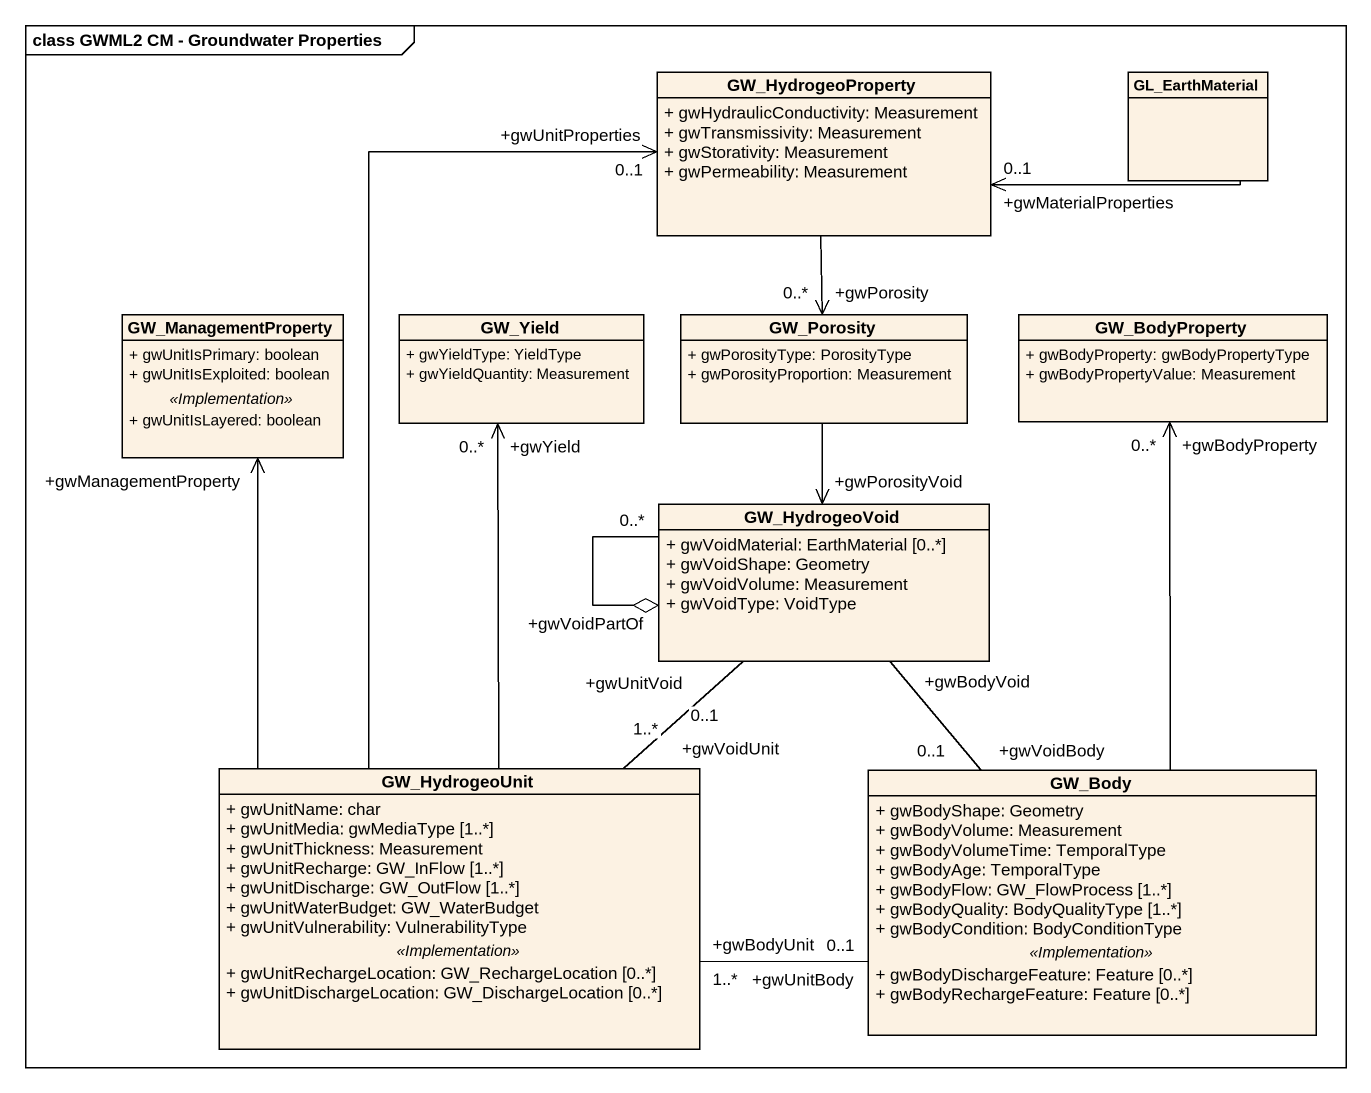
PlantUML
@startuml
mainframe class GWML2 CM - Groundwater Properties
hide circle
hide empty members
skinparam classAttributeIconSize 0
class GW_HydrogeoProperty {
  + gwHydraulicConductivity: Measurement
  + gwTransmissivity: Measurement
  + gwStorativity: Measurement
  + gwPermeability: Measurement
}
class GL_EarthMaterial
class GW_ManagementProperty {
  + gwUnitIsPrimary: boolean
  + gwUnitIsExploited: boolean
  .. <<Implementation>> ..
  + gwUnitIsLayered: boolean
}
class GW_Yield {
  + gwYieldType: YieldType
  + gwYieldQuantity: Measurement
}
class GW_Porosity {
  + gwPorosityType: PorosityType
  + gwPorosityProportion: Measurement
}
class GW_BodyProperty {
  + gwBodyProperty: gwBodyPropertyType
  + gwBodyPropertyValue: Measurement
}
class GW_HydrogeoVoid {
  + gwVoidMaterial: EarthMaterial [0..*]
  + gwVoidShape: Geometry
  + gwVoidVolume: Measurement
  + gwVoidType: VoidType
}
class GW_HydrogeoUnit {
  + gwUnitName: char
  + gwUnitMedia: gwMediaType [1..*]
  + gwUnitThickness: Measurement
  + gwUnitRecharge: GW_InFlow [1..*]
  + gwUnitDischarge: GW_OutFlow [1..*]
  + gwUnitWaterBudget: GW_WaterBudget
  + gwUnitVulnerability: VulnerabilityType
  .. <<Implementation>> ..
  + gwUnitRechargeLocation: GW_RechargeLocation [0..*]
  + gwUnitDischargeLocation: GW_DischargeLocation [0..*]
}
class GW_Body {
  + gwBodyShape: Geometry
  + gwBodyVolume: Measurement
  + gwBodyVolumeTime: TemporalType
  + gwBodyAge: TemporalType
  + gwBodyFlow: GW_FlowProcess [1..*]
  + gwBodyQuality: BodyQualityType [1..*]
  + gwBodyCondition: BodyConditionType
  .. <<Implementation>> ..
  + gwBodyDischargeFeature: Feature [0..*]
  + gwBodyRechargeFeature: Feature [0..*]
}
GW_HydrogeoProperty --> "+gwPorosity\n0..*" GW_Porosity
GL_EarthMaterial -left-> "+gwMaterialProperties\n0..1" GW_HydrogeoProperty
GW_Porosity --> "+gwPorosityVoid" GW_HydrogeoVoid
GW_HydrogeoVoid "0..*" --o "+gwVoidPartOf" GW_HydrogeoVoid
GW_HydrogeoVoid "+gwBodyVoid" -- "+gwVoidBody\n0..1" GW_Body
GW_HydrogeoUnit -up-> "+gwUnitProperties\n0..1" GW_HydrogeoProperty
GW_HydrogeoUnit -up-> "+gwManagementProperty" GW_ManagementProperty
GW_HydrogeoUnit -up-> "+gwYield\n0..*" GW_Yield
GW_HydrogeoUnit "+gwVoidUnit\n1..*" -up- "+gwUnitVoid\n0..1" GW_HydrogeoVoid
GW_HydrogeoUnit "+gwBodyUnit\n1..*" -right- "+gwUnitBody\n0..1" GW_Body
GW_Body -up-> "+gwBodyProperty\n0..*" GW_BodyProperty
@enduml
